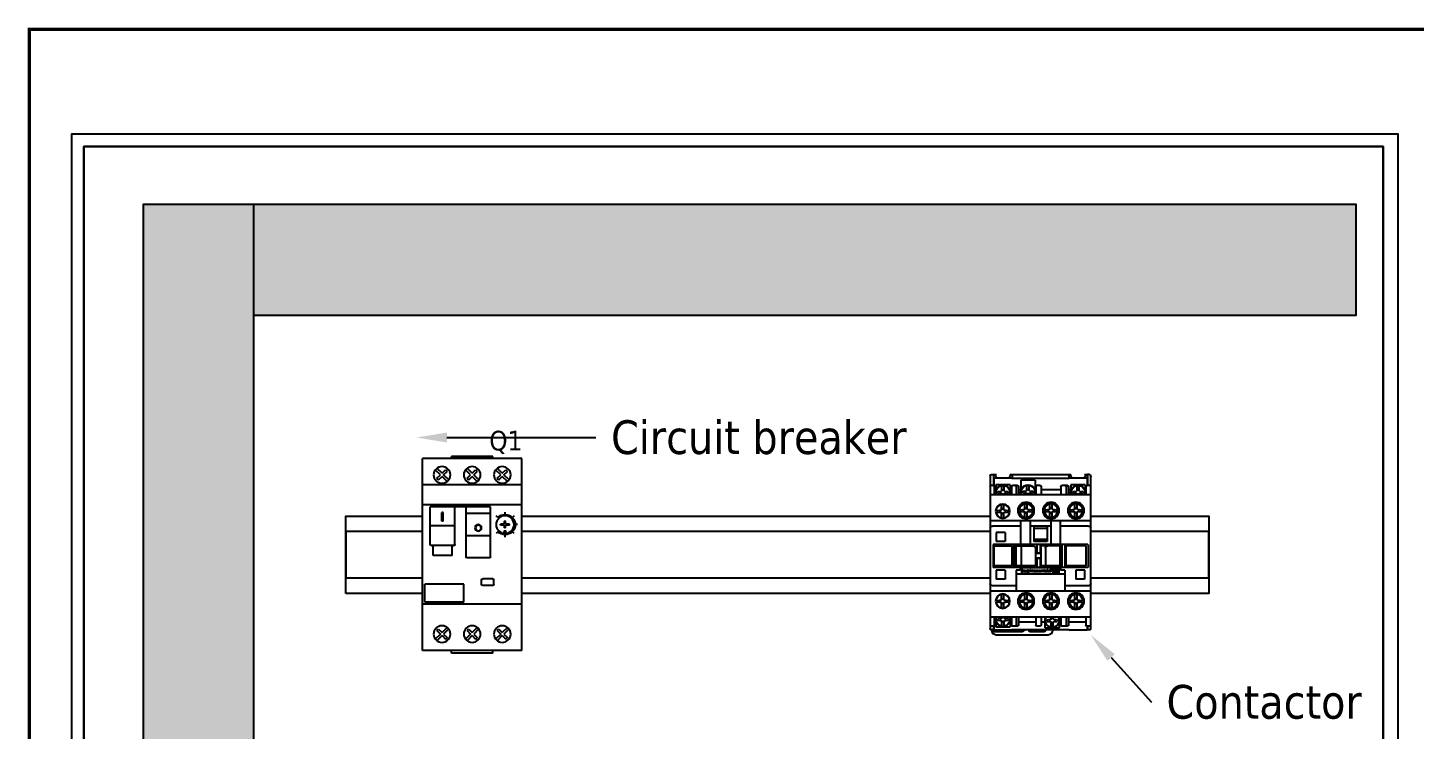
# Model space of a CAD drawing. Header units: inches. Extents: x -29.6 to 16.6, y -1.6 to 10.6.
# Drawn here: x 0.36 to 8.6, y 6.46 to 10.63 of the extents above; entities that cross this region are included whole.
import ezdxf
from ezdxf import colors
from ezdxf.entities.mleader import LeaderData, LeaderLine
from ezdxf.enums import TextEntityAlignment as Align
from ezdxf.math import Vec2, Vec3

# ---------------------------------------------------------------- set-up
doc = ezdxf.new("R2010")
doc.units = ezdxf.units.IN
doc.header["$LTSCALE"] = 0.5
doc.header["$MEASUREMENT"] = 0
doc.layers.add('TITLEBLOCK', color=7, linetype='Continuous')
doc.styles.add('TAHOMA_STANDARD', font='tahoma.ttf')

# ---------------------------------------------------------------- blocks, each defined once
blk = doc.blocks.new('TR_FDP_ANSI_B_SCALE_EN')
at = {"color": 7, "const_width": 0.0185}
blk.add_lwpolyline([(0.37, 10.619), (16.62, 10.619), (16.62, 0.37), (0.37, 0.37)], close=True, dxfattribs=at)
at = {"color": 7, "style": 'TAHOMA_STANDARD'}
blk.add_attdef('#APP_NAME', text='', height=0.15, rotation=90, dxfattribs=at).set_placement((0.25, 0.375), align=Align.MIDDLE_LEFT)
for tag, height, p in [('#PROJECT_DWG_OFFICE', 0.15, (2.8222, 1.2527)), ('#FOLIO_TZ_0_L1', 0.185, (8.1771, 1.2403)), ('#PROJECT_DWG_OFFICE_ADDRESS_1', 0.111, (2.8222, 1.0441)), ('#FOLIO_TZ_1_L1', 0.148, (8.1797, 0.957)), ('#PROJECT_DWG_OFFICE_ADDRESS_2', 0.111, (2.8222, 0.8939)), ('#PROJECT_DWG_OFFICE_ADDRESS_3', 0.111, (2.8222, 0.7376)), ('#FOLIO_TZ_2_L1', 0.148, (8.1775, 0.7455))]:
    blk.add_attdef(tag, text='', height=height, dxfattribs=at).set_placement(p, align=Align.CENTER)
for tag, height, p in [('#REV_NO_-0', 0.1, (11.62, 1.38)), ('#REV_NO_-1', 0.1, (11.62, 1.2)), ('#REV_NO_-2', 0.1, (11.62, 1.01)), ('#REV_NO', 0.148, (16.25, 0.8679)), ('#FOLIO_TAG', 0.148, (16.25, 0.5129))]:
    blk.add_attdef(tag, text='', height=height, dxfattribs=at).set_placement(p, align=Align.MIDDLE_CENTER)
for tag, height, p in [('#REV_CREATED_ON_-0', 0.1, (11.84, 1.38)), ('#REV_CREATED_BY_-0', 0.1, (12.57, 1.38)), ('#REV_NO_-0_TZ_0_L1', 0.1, (13.31, 1.38)), ('#REV_CREATED_ON_-1', 0.1, (11.84, 1.2)), ('#REV_CREATED_BY_-1', 0.1, (12.57, 1.2)), ('#REV_NO_-1_TZ_0_L1', 0.1, (13.31, 1.2)), ('#FOLIO_SCALE_DEN', 0.14, (16.3, 1.2)), ('#REV_CREATED_ON_-2', 0.1, (11.84, 1.01)), ('#REV_CREATED_BY_-2', 0.1, (12.57, 1.01)), ('#REV_NO_-2_TZ_0_L1', 0.1, (13.31, 1.01)), ('#FOLIO_LOC_TAG', 0.1295, (5.7103, 0.5156))]:
    blk.add_attdef(tag, text='', height=height, dxfattribs=at).set_placement(p, align=Align.MIDDLE_LEFT)
for tag, height, p in [('#FOLIO_SCALE_NUM', 0.14, (16.2, 1.2)), ('#FOLIO_LOC_TZ_0_L1', 0.1295, (11.354, 0.5156))]:
    blk.add_attdef(tag, text='', height=height, dxfattribs=at).set_placement(p, align=Align.MIDDLE_RIGHT)
for tag, p, height in [('##BUNDLE_TX_0_L1', (11.4581, 0.5998), 0.08), ('##BUNDLE_TX_1_L1', (14.0581, 0.5998), 0.08), ('#BUNDLE_TX_0', (11.5081, 0.4498), 0.0925), ('#BUNDLE_TX_1', (14.1078, 0.4498), 0.0925)]:
    blk.add_attdef(tag, p, '', height=height, dxfattribs=at)
blk.add_attdef('#PROJECT_CONTRACT_NUM', text='', height=0.1295, dxfattribs=at).set_placement((1.1467, 0.4183), align=Align.BOTTOM_LEFT)
at = {"color": 7, "style": 'TAHOMA_STANDARD', "oblique": 15, "width": 2.071003}
blk.add_attdef('#ELVER', text='', height=0.0447, dxfattribs=at).set_placement((1.5, 0.25), align=Align.MIDDLE_LEFT)
blk = doc.blocks.new('EW_2D_Cabinet')
for points in [[(-0.03, 0), (-0.03, 105), (115.27, 105), (115.27, 0)], [(1, 1), (1, 104), (114, 104), (114, 1)]]:
    blk.add_lwpolyline(points, close=True)
blk = doc.blocks.new('EW_2D_RAIL_COLORED')
at = {"color": 71}
blk.add_wipeout([(0, -5), (0, 5), (38, 5), (38, -5)], dxfattribs=at)
at = {"color": 30}
blk.add_lwpolyline([(0, -5), (0, 5), (38, 5), (38, -5)], close=True, dxfattribs=at)
at = {"color": 5}
blk.add_lwpolyline([(0, 3), (0, -3), (38, -3), (38, 3)], close=True, dxfattribs=at)
blk = doc.blocks.new('EW_2D_Duct')
at = {"color": 71}
blk.add_wipeout([(0, -10), (0, 10), (65, 10), (65, -10)], dxfattribs=at)
blk.add_hatch(color=9).paths.add_polyline_path([(0, 10), (0, -10), (65, -10), (65, 10)])
blk.add_lwpolyline([(0, 10), (0, -10), (65, -10), (65, 10)], close=True)
blk = doc.blocks.new('GV2ME16')
at = {"color": 71}
blk.add_wipeout([(-22.2475, -44.5), (-22.2475, 44.5), (22.2475, 44.5), (22.2475, -44.5)], dxfattribs=at)
at = {"color": 0}
for p, q in [((-22.2475, -43.25), (-22.2475, 43.5)), ((-22.2475, 43.5), (22.2475, 43.5)), ((-9.2625, 43.5), (-9.2625, 44.5)), ((-9.2625, 44.5), (9.2375, 44.5)), ((9.2375, 43.5), (9.2375, 44.5)), ((22.2475, -43.25), (22.2475, 43.5)), ((-14.194607, 36.125), (-15.753186, 37.683579)), ((-13.4875, 36.832107), (-15.046079, 38.390686)), ((-13.4875, 36.832107), (-11.189403, 39.130204)), ((-12.780394, 36.125), (-10.482296, 38.423097)), ((-0.719607, 36.125), (-2.278186, 37.683579)), ((-0.0125, 36.832107), (-1.571079, 38.390686)), ((-0.0125, 36.832107), (2.285597, 39.130204)), ((0.694606, 36.125), (2.992704, 38.423097)), ((12.780393, 36.125), (11.221814, 37.683579)), ((13.4875, 36.832107), (11.928921, 38.390686)), ((13.4875, 36.832107), (15.785597, 39.130204)), ((14.194606, 36.125), (16.492704, 38.423097)), ((-22.2475, 31.625), (22.2475, 31.625)), ((-16.492704, 33.826903), (-14.194607, 36.125)), ((-15.785597, 33.119796), (-13.4875, 35.417893)), ((-11.928921, 33.859315), (-13.4875, 35.417893)), ((-11.221815, 34.566421), (-12.780394, 36.125)), ((-3.017704, 33.826903), (-0.719607, 36.125)), ((-2.310597, 33.119796), (-0.0125, 35.417893)), ((1.546079, 33.859315), (-0.0125, 35.417893)), ((2.253185, 34.566421), (0.694606, 36.125)), ((10.482296, 33.826903), (12.780393, 36.125)), ((11.189403, 33.119796), (13.4875, 35.417893)), ((15.046079, 33.859315), (13.4875, 35.417893)), ((15.753185, 34.566421), (14.194606, 36.125)), ((-22.2475, 22.625), (22.2475, 22.625)), ((-14.7625, 18.175), (-14.7625, 19.225)), ((-8.2475, -0.875), (-8.2475, 21.625)), ((-8.2475, 21.625), (18.7525, 21.625)), ((-8.2475, 18.625), (2.7475, 18.625)), ((2.7475, -0.875), (2.7475, 21.625)), ((7.7525, 4.625), (7.7525, 21.625)), ((13.0125, 15.125), (13.0125, 19.125)), ((13.0125, 19.125), (13.5125, 19.125)), ((13.5125, 15.125), (13.5125, 19.125)), ((18.7525, 4.625), (18.7525, 21.625)), ((-20.3625, 13.625), (-19.3125, 13.625)), ((-18.7625, 17.625), (-18.0125, 16.875)), ((-16.7375, 13.375), (-16.7375, 13.875)), ((-16.7375, 13.875), (-14.9875, 13.875)), ((-16.7375, 13.375), (-14.9875, 13.375)), ((-14.9875, 13.875), (-14.9875, 15.125)), ((-14.9875, 15.125), (-14.4875, 15.125)), ((-14.9875, 12.125), (-14.9875, 13.375)), ((-14.4875, 13.875), (-14.4875, 15.125)), ((-14.4875, 13.875), (-12.7375, 13.875)), ((-14.4875, 12.125), (-14.4875, 13.375)), ((-14.4875, 13.375), (-12.7375, 13.375)), ((-12.7375, 13.375), (-12.7375, 13.875)), ((-11.5125, 16.875), (-10.7625, 17.625)), ((7.7525, 13.125), (18.7525, 13.125)), ((13.0125, 15.125), (13.5125, 15.125)), ((-18.7625, 9.625), (-18.0125, 10.375)), ((-14.7375, 9.625), (-15.2375, 10.625)), ((-15.2375, 10.625), (-14.2375, 10.625)), ((-14.9875, 12.125), (-14.4875, 12.125)), ((-14.7625, 8.025), (-14.7625, 9.075)), ((-14.7375, 9.625), (-14.2375, 10.625)), ((-11.5125, 10.375), (-10.7625, 9.625)), ((-8.2475, 8.625), (2.7475, 8.625)), ((8.3775, 4.140877), (18.0025, 4.125)), ((9.0025, -0.375), (9.0025, 3.656754)), ((17.5025, -0.375), (17.5025, 3.625)), ((18.0025, 4.125), (18.2525, 4.125)), ((-7.7475, -1.375), (2.2475, -1.375)), ((9.0025, -0.375), (17.5025, -0.375)), ((-9.7375, -13.375), (-9.7375, -11.375)), ((-9.2375, -10.875), (-4.7375, -10.875)), ((-4.2375, -13.375), (-4.2375, -11.375)), ((-9.2375, -13.875), (-4.7375, -13.875)), ((3.7375, -21.375), (3.7375, -13.375)), ((3.7375, -13.375), (21.2375, -13.375)), ((21.2375, -21.375), (21.2375, -13.375)), ((-22.2475, -22.375), (22.2475, -22.375)), ((3.7375, -21.375), (21.2375, -21.375)), ((-16.492704, -33.576903), (-14.194607, -35.875)), ((-15.785597, -32.869796), (-13.4875, -35.167893)), ((-14.194607, -35.875), (-15.753186, -37.433579)), ((-13.4875, -36.582107), (-15.046079, -38.140685)), ((-11.928921, -33.609314), (-13.4875, -35.167893)), ((-13.4875, -36.582107), (-11.189403, -38.880204)), ((-11.221815, -34.316421), (-12.780394, -35.875)), ((-12.780394, -35.875), (-10.482296, -38.173097)), ((-3.017704, -33.576903), (-0.719607, -35.875)), ((-2.310597, -32.869796), (-0.0125, -35.167893)), ((-0.719607, -35.875), (-2.278186, -37.433579)), ((-0.0125, -36.582107), (-1.571079, -38.140685)), ((1.546079, -33.609314), (-0.0125, -35.167893)), ((-0.0125, -36.582107), (2.285597, -38.880204)), ((2.253185, -34.316421), (0.694606, -35.875)), ((0.694606, -35.875), (2.992704, -38.173097)), ((10.482296, -33.576903), (12.780393, -35.875)), ((11.189403, -32.869796), (13.4875, -35.167893)), ((12.780393, -35.875), (11.221814, -37.433579)), ((13.4875, -36.582107), (11.928921, -38.140685)), ((15.046079, -33.609314), (13.4875, -35.167893)), ((13.4875, -36.582107), (15.785597, -38.880204)), ((15.753185, -34.316421), (14.194606, -35.875)), ((14.194606, -35.875), (16.492704, -38.173097)), ((-22.2475, -43.25), (22.2475, -43.25)), ((-9.2625, -44.5), (-9.2625, -43.5)), ((-9.2625, -44.5), (9.2375, -44.5)), ((9.2375, -44.5), (9.2375, -43.5))]:
    blk.add_line(p, q, dxfattribs=at)
for centre, radius in [((-13.4875, 36.125), 3.75), ((-0.0125, 36.125), 3.75), ((13.4875, 36.125), 3.75), ((-14.7375, 13.625), 4), ((-2.75, 12.125), 1.5), ((-2.75, 12.125), 1.25), ((-13.4875, -35.875), 3.75), ((-0.0125, -35.875), 3.75), ((13.4875, -35.875), 3.75)]:
    blk.add_circle(centre, radius, dxfattribs=at)
for centre, radius, start, end in [((-13.4875, 36.125), 2.75, 124.524318, 145.475682), ((-0.0125, 36.125), 2.75, 124.524318, 145.475682), ((13.4875, 36.125), 2.75, 124.524318, 145.475682), ((-13.4875, 36.125), 2.75, 304.524318, 325.475682), ((-0.0125, 36.125), 2.75, 304.524318, 325.475682), ((13.4875, 36.125), 2.75, 304.524318, 325.475682), ((-14.7625, 13.625), 4.55, 45, 315), ((8.2525, 4.625), 0.5, 180, 284.477512), ((8.5025, 3.656754), 0.5, 0, 104.477512), ((18.0025, 3.625), 0.5, 90, 180), ((18.2525, 4.625), 0.5, 270, 0), ((-7.7475, -0.875), 0.5, 180, 270), ((2.2475, -0.875), 0.5, 270, 0), ((-9.2375, -11.375), 0.5, 90, 180), ((-4.7375, -11.375), 0.5, 0, 90), ((-9.2375, -13.375), 0.5, 180, 270), ((-4.7375, -13.375), 0.5, 270, 0), ((-13.4875, -35.875), 2.75, 34.524318, 55.475682), ((-0.0125, -35.875), 2.75, 34.524318, 55.475682), ((13.4875, -35.875), 2.75, 34.524318, 55.475682), ((-13.4875, -35.875), 2.75, 214.524318, 235.475682), ((-0.0125, -35.875), 2.75, 214.524318, 235.475682), ((13.4875, -35.875), 2.75, 214.524318, 235.475682)]:
    blk.add_arc(centre, radius, start, end, dxfattribs=at)
at = {"style": 'TAHOMA_STANDARD'}
blk.add_attdef('#TAG', text='', height=8.9, dxfattribs=at).set_placement((-22.2475, 44.5), align=Align.BOTTOM_LEFT)
blk = doc.blocks.new('LC1D18F')
at = {"color": 71}
blk.add_wipeout([(-22.77, -36.3), (-22.77, 36.3), (22.77, 36.3), (22.77, -36.3)], dxfattribs=at)
at = {"color": 0}
for p, q in [((-22.73, -33.5), (-22.73, 35.7)), ((-22.73, 35.7), (-22.73, 35.22)), ((-22.13, 36.3), (-21.33, 36.3)), ((-21.33, 36.3), (-21.33, 31.25)), ((-20.27, 36.3), (-21.32, 36.3)), ((-21.1, 36.3), (-21.1, 31.25)), ((-21.1, 34.59), (-13.02, 34.59)), ((-20.27, 31.67), (-20.27, 27.07)), ((-20.27, 31.67), (-13.77, 31.67)), ((13.68, 36.3), (-13.79, 36.3)), ((-13.77, 31.67), (-13.77, 27.07)), ((-13.02, 34.59), (-13.02, 34.49)), ((-13.02, 34.49), (12.98, 34.49)), ((-12.82, 36.3), (-12.82, 34.49)), ((2.38, 33.8), (2.38, 28.4)), ((2.38, 33.8), (8.88, 33.8)), ((5.14, 29.15), (5.14, 31.46)), ((6.12, 29.15), (6.12, 31.46)), ((8.88, 33.8), (8.88, 28.4)), ((12.78, 36.3), (12.78, 34.49)), ((12.98, 34.59), (21.14, 34.59)), ((12.98, 34.59), (12.98, 34.49)), ((13.73, 31.67), (13.73, 27.05)), ((13.73, 31.67), (20.23, 31.67)), ((18.48, 32.95), (18.48, 33)), ((22.17, 36.3), (20.23, 36.3)), ((20.23, 31.67), (20.23, 27.05)), ((21.05, 34.59), (21.05, 31.03)), ((21.14, 34.59), (21.14, 36.3)), ((21.27, 36.3), (21.27, 31.21)), ((22.77, 35.7), (22.77, -33.4)), ((22.77, 35.7), (22.77, 35.22)), ((-22.68, 27.05), (22.72, 27.05)), ((-22.13, 31.25), (-20.98, 31.25)), ((-20.48, 30.75), (-20.48, 27.05)), ((-20.48, 29.42), (-20.27, 29.42)), ((-17.7, 28.83), (-19.35, 28.67)), ((-17.7, 27.75), (-19.35, 27.91)), ((-17.52, 29.03), (-17.52, 31.35)), ((-17.52, 27.05), (-17.52, 27.55)), ((-16.55, 29.03), (-16.55, 31.35)), ((-16.55, 27.05), (-16.55, 27.55)), ((-14.72, 28.67), (-16.37, 28.83)), ((-14.72, 27.91), (-16.37, 27.75)), ((-13.77, 29.42), (-12.68, 29.42)), ((-12.68, 30.75), (-12.68, 27.05)), ((-12.18, 31.25), (-9.68, 31.25)), ((-11.68, 30.75), (-11.68, 27.05)), ((-9.18, 30.75), (-9.18, 27.05)), ((-9.18, 29.42), (-0.38, 29.42)), ((-0.38, 30.75), (-0.38, 27.05)), ((0.07, 31.25), (1.57, 31.25)), ((2.12, 30.75), (2.12, 27.05)), ((2.12, 29.42), (2.38, 29.42)), ((4.96, 28.95), (3.31, 28.78)), ((4.96, 27.86), (3.31, 28.03)), ((5.14, 27.05), (5.14, 27.66)), ((6.12, 27.05), (6.12, 27.66)), ((7.95, 28.78), (6.3, 28.95)), ((7.95, 28.03), (6.3, 27.86)), ((8.88, 29.42), (9.92, 29.42)), ((9.92, 30.75), (9.92, 27.05)), ((10.37, 31.25), (12.67, 31.25)), ((10.92, 30.75), (10.92, 27.05)), ((13.17, 30.75), (13.17, 27.05)), ((13.17, 29.42), (13.73, 29.42)), ((16.31, 28.83), (14.66, 28.67)), ((16.31, 27.75), (14.66, 27.91)), ((16.49, 29.03), (16.49, 31.35)), ((16.49, 27.05), (16.49, 27.55)), ((17.47, 29.03), (17.47, 31.35)), ((17.47, 27.05), (17.47, 27.55)), ((19.3, 28.67), (17.65, 28.83)), ((19.3, 27.91), (17.65, 27.75)), ((20.23, 29.42), (20.97, 29.42)), ((20.97, 30.75), (20.97, 27.05)), ((21.47, 31.25), (22.17, 31.25)), ((-16.74, 20.55), (-18.39, 20.38)), ((-16.74, 19.46), (-18.39, 19.63)), ((-16.56, 20.75), (-16.56, 23.06)), ((-16.56, 16.94), (-16.56, 19.26)), ((-15.59, 20.75), (-15.59, 23.06)), ((-15.59, 16.94), (-15.59, 19.26)), ((-13.76, 20.38), (-15.41, 20.55)), ((-13.76, 19.63), (-15.41, 19.46)), ((-5.44, 20.55), (-7.09, 20.38)), ((-5.44, 19.46), (-7.09, 19.63)), ((-5.26, 20.75), (-5.26, 23.06)), ((-5.26, 16.94), (-5.26, 19.26)), ((-4.29, 20.75), (-4.29, 23.06)), ((-4.29, 16.94), (-4.29, 19.26)), ((-2.46, 20.38), (-4.11, 20.55)), ((-2.46, 19.63), (-4.11, 19.46)), ((5.86, 20.55), (4.21, 20.38)), ((5.86, 19.46), (4.21, 19.63)), ((6.04, 20.75), (6.04, 23.06)), ((6.04, 16.94), (6.04, 19.26)), ((7.01, 20.75), (7.01, 23.06)), ((7.01, 16.94), (7.01, 19.26)), ((8.84, 20.38), (7.19, 20.55)), ((8.84, 19.63), (7.19, 19.46)), ((16.41, 20.25), (14.75, 20.08)), ((16.41, 19.16), (14.75, 19.33)), ((16.59, 20.45), (16.59, 22.76)), ((16.59, 16.64), (16.59, 18.96)), ((17.56, 20.45), (17.56, 22.76)), ((17.56, 16.64), (17.56, 18.96)), ((19.39, 20.08), (17.74, 20.25)), ((19.39, 19.33), (17.74, 19.16)), ((22.72, 15.5), (-22.68, 15.5)), ((-21.77, 13), (-9.02, 13)), ((-8.98, 15), (-8.98, 4.7)), ((-4.68, 15), (-4.68, 4.7)), ((-4.68, 12.9), (4.72, 12.9)), ((-2.98, 12.9), (-2.98, 5.94)), ((3.02, 12.9), (3.02, 5.94)), ((4.72, 15), (4.72, 4.7)), ((9.02, 15), (9.02, 4.7)), ((9.02, 13), (21.73, 13)), ((-2.98, 11.92), (3.02, 11.92)), ((-2.93, 6.92), (3.07, 6.92)), ((16.02, 10), (16.02, 6)), ((16.02, 10), (20.02, 10)), ((20.02, 10), (20.02, 6)), ((-21.53, 4.7), (-21.53, -5.7)), ((-21.48, 4.7), (21.47, 4.7)), ((-20.53, 4), (-11.53, 4)), ((-20.53, 4), (-20.53, -5)), ((-11.53, 4), (-11.53, -5)), ((-11.03, 4.7), (-11.03, -5.7)), ((-9.68, 4.7), (-9.68, -5.7)), ((-9.23, 4), (-9.23, -5)), ((-9.23, 4), (-0.23, 4)), ((-8.73, 4), (-8.73, -5)), ((-2.98, 5.94), (3.02, 5.94)), ((-2.23, 3), (-2.23, -5)), ((-0.23, 4), (-0.23, -5)), ((-0.23, 0.6), (2.27, 0.6)), ((0.12, 4.7), (0.12, 0.75)), ((0.12, 0.75), (1.62, 0.75)), ((1.62, 4.7), (1.62, 0.75)), ((2.27, 3), (2.27, -5)), ((11.07, 4), (3.27, 4)), ((8.77, 4), (8.77, -5)), ((11.07, 4), (11.07, -5)), ((11.42, 4.7), (11.42, -5.7)), ((12.42, 4.7), (12.42, -5.7)), ((13.02, 4), (13.02, -5)), ((21.07, 4), (13.02, 4)), ((16.02, 6), (19.98, 6)), ((21.07, 4), (21.07, -5)), ((21.47, 4.7), (21.47, -5.7)), ((-21.48, -5.7), (21.47, -5.7)), ((-20.53, -5), (-11.53, -5)), ((-9.23, -5), (-0.23, -5)), ((-9.08, -5.7), (-9.08, -7)), ((-8.5, -5.86), (8.5, -5.86)), ((-8.5, -8.81), (-8.5, -5.86)), ((-5.55, -5.92), (8.45, -5.92)), ((-5.55, -5.92), (-5.55, -8.76)), ((-0.23, -1.6), (2.27, -1.6)), ((0.12, -1.75), (1.62, -1.75)), ((0.12, -1.75), (0.12, -5.7)), ((1.62, -1.75), (1.62, -5.7)), ((2.27, -5), (11.07, -5)), ((8.45, -5.92), (8.45, -8.76)), ((8.5, -5.86), (8.5, -8.81)), ((9.12, -5.7), (9.12, -7)), ((13.02, -5), (21.07, -5)), ((-20.02, -7), (-15.98, -7)), ((-19.98, -7), (-19.98, -11)), ((-19.98, -11), (-16.02, -11)), ((-15.98, -7), (-15.98, -11)), ((-10.98, -7), (-10.98, -16)), ((-10.98, -7), (-9.12, -7)), ((-10.98, -8.8), (11.02, -8.8)), ((-8.5, -8.81), (8.5, -8.81)), ((-7.85, -7.17), (-7.74, -7.17)), ((-7.81, -7.63), (-7.74, -7.63)), ((-7.78, -6.96), (-7.13, -6.96)), ((-7.74, -7.17), (-7.74, -7.63)), ((-7.7, -6.83), (-7.4, -6.83)), ((-7.7, -7.84), (-7.13, -7.84)), ((-7.53, -7.17), (-7.53, -7.3)), ((-7.53, -7.17), (-7.13, -7.17)), ((-7.53, -7.3), (-7.13, -7.3)), ((-7.53, -7.51), (-7.13, -7.51)), ((-7.53, -7.51), (-7.53, -7.63)), ((-7.53, -7.63), (-7.13, -7.63)), ((-7.39, -6.58), (-6.66, -6.58)), ((-7.34, -6.79), (-7.13, -6.79)), ((-7.17, -7.99), (-7.13, -7.99)), ((-7.17, -7.99), (-7.17, -8.18)), ((-7.17, -8.18), (-6.88, -8.18)), ((-7.13, -6.79), (-7.13, -6.96)), ((-7.13, -7.17), (-7.13, -7.3)), ((-7.13, -7.51), (-7.13, -7.63)), ((-7.13, -7.84), (-7.13, -7.99)), ((-6.92, -6.79), (-6.92, -6.96)), ((-6.92, -6.79), (-6.71, -6.79)), ((-6.92, -6.96), (-6.27, -6.96)), ((-6.92, -7.17), (-6.41, -7.17)), ((-6.92, -7.17), (-6.92, -7.3)), ((-6.92, -7.3), (-6.71, -7.3)), ((-6.92, -7.51), (-6.92, -7.63)), ((-6.92, -7.51), (-6.71, -7.51)), ((-6.92, -7.63), (-6.46, -7.63)), ((-6.92, -7.84), (-6.35, -7.84)), ((-6.92, -7.84), (-6.92, -7.99)), ((-6.92, -7.99), (-6.88, -7.99)), ((-6.88, -7.99), (-6.88, -8.18)), ((-6.71, -7.25), (-6.71, -7.3)), ((-6.71, -7.25), (-6.52, -7.25)), ((-6.71, -7.51), (-6.71, -7.55)), ((-6.71, -7.55), (-6.52, -7.55)), ((-6.64, -6.83), (-6.35, -6.83)), ((-6.52, -7.25), (-6.52, -7.55)), ((-6.44, -7.59), (-6.22, -7.59)), ((-6.4, -7.21), (-6.19, -7.21)), ((-5.55, -8.76), (8.45, -8.76)), ((-5.23, -6.69), (-4.25, -6.69)), ((-5.23, -6.69), (-5.23, -6.89)), ((-5.23, -6.89), (-4.87, -6.89)), ((-4.87, -6.89), (-4.87, -7.78)), ((-4.87, -7.78), (-4.61, -7.78)), ((-4.61, -6.89), (-4.61, -7.78)), ((-4.61, -6.89), (-4.25, -6.89)), ((-4.25, -6.69), (-4.25, -6.89)), ((-4.22, -7.27), (-3.71, -7.27)), ((-4.22, -7.46), (-3.48, -7.46)), ((-3.76, -7.53), (-3.5, -7.53)), ((-3.34, -6.69), (-3.34, -7.78)), ((-3.34, -6.69), (-3.08, -6.69)), ((-3.34, -7.78), (-3.08, -7.78)), ((-3.08, -6.69), (-3.08, -7.78)), ((-2.71, -7.27), (-2.21, -7.27)), ((-2.71, -7.46), (-1.97, -7.46)), ((-2.25, -7.53), (-2, -7.53)), ((-1.84, -6.95), (-1.84, -7.78)), ((-1.84, -6.95), (-1.58, -6.95)), ((-1.84, -7.78), (-1.58, -7.78)), ((-1.58, -6.95), (-1.58, -7)), ((-1.58, -7.3), (-1.58, -7.78)), ((-1.17, -7.3), (-1.17, -7.78)), ((-1.17, -7.78), (-0.9, -7.78)), ((-0.9, -7.3), (-0.9, -7.78)), ((-0.49, -7.3), (-0.49, -7.78)), ((-0.49, -7.78), (-0.23, -7.78)), ((-0.23, -7.24), (-0.23, -7.78)), ((0.14, -7.27), (0.64, -7.27)), ((0.14, -7.46), (0.88, -7.46)), ((0.6, -7.53), (0.85, -7.53)), ((1.71, -7.27), (1.98, -7.27)), ((1.71, -7.46), (1.98, -7.46)), ((2.14, -7.23), (2.37, -7.23)), ((2.84, -7.39), (2.84, -7.52)), ((2.84, -7.7), (2.84, -7.78)), ((2.84, -7.78), (3.1, -7.78)), ((3.1, -7.26), (3.1, -7.78)), ((3.29, -6.95), (3.29, -7.78)), ((3.29, -6.95), (3.55, -6.95)), ((3.29, -7.78), (3.55, -7.78)), ((3.55, -6.95), (3.55, -7.03)), ((3.55, -7.31), (3.55, -7.78)), ((4.01, -7.31), (4.01, -7.78)), ((4.01, -7.78), (4.27, -7.78)), ((4.27, -7.24), (4.27, -7.78)), ((4.46, -6.67), (4.46, -6.87)), ((4.46, -6.67), (4.72, -6.67)), ((4.46, -6.87), (4.72, -6.87)), ((4.46, -6.95), (4.46, -7.78)), ((4.46, -6.95), (4.72, -6.95)), ((4.46, -7.78), (4.72, -7.78)), ((4.72, -6.67), (4.72, -6.87)), ((4.72, -6.95), (4.72, -7.78)), ((5.59, -6.95), (5.59, -6.99)), ((5.59, -6.95), (5.85, -6.95)), ((5.59, -7.74), (5.59, -8.13)), ((5.59, -8.13), (5.85, -8.13)), ((5.85, -6.95), (5.85, -8.13)), ((6.04, -7.49), (6.04, -6.95)), ((6.3, -6.95), (6.04, -6.95)), ((6.3, -7.42), (6.3, -6.95)), ((6.75, -7.42), (6.75, -6.95)), ((7.01, -6.95), (6.75, -6.95)), ((6.75, -7.78), (6.75, -7.7)), ((7.01, -7.78), (6.75, -7.78)), ((7.01, -7.78), (7.01, -6.95)), ((7.38, -7.27), (7.89, -7.27)), ((7.38, -7.46), (8.12, -7.46)), ((7.84, -7.53), (8.1, -7.53)), ((9.12, -7), (11.02, -7)), ((11.02, -7), (11.02, -16)), ((16.02, -7), (16.02, -11)), ((16.02, -7), (20.02, -7)), ((16.02, -11), (20.02, -11)), ((20.02, -7), (20.02, -11)), ((-22.68, -16.5), (22.77, -16.5)), ((-21.77, -14), (-11.02, -14)), ((-16.56, -20.25), (-16.56, -17.94)), ((-15.59, -20.25), (-15.59, -17.94)), ((-5.26, -20.25), (-5.26, -17.94)), ((-4.29, -20.25), (-4.29, -17.94)), ((6.04, -20.25), (6.04, -17.94)), ((7.01, -20.25), (7.01, -17.94)), ((11.02, -14), (21.73, -14)), ((16.59, -20.25), (16.59, -17.94)), ((17.56, -20.25), (17.56, -17.94)), ((-16.74, -20.45), (-18.39, -20.62)), ((-16.74, -21.54), (-18.39, -21.37)), ((-16.56, -24.06), (-16.56, -21.74)), ((-15.59, -24.06), (-15.59, -21.74)), ((-13.76, -20.62), (-15.41, -20.45)), ((-13.76, -21.37), (-15.41, -21.54)), ((-5.44, -20.45), (-7.09, -20.62)), ((-5.44, -21.54), (-7.09, -21.37)), ((-5.26, -24.06), (-5.26, -21.74)), ((-4.29, -24.06), (-4.29, -21.74)), ((-2.46, -20.62), (-4.11, -20.45)), ((-2.46, -21.37), (-4.11, -21.54)), ((5.86, -20.45), (4.21, -20.62)), ((5.86, -21.54), (4.21, -21.37)), ((6.04, -24.06), (6.04, -21.74)), ((7.01, -24.06), (7.01, -21.74)), ((8.84, -20.62), (7.19, -20.45)), ((8.84, -21.37), (7.19, -21.54)), ((16.41, -20.45), (14.75, -20.62)), ((16.41, -21.54), (14.75, -21.37)), ((16.59, -24.06), (16.59, -21.74)), ((17.56, -24.06), (17.56, -21.74)), ((19.39, -20.62), (17.74, -20.45)), ((19.39, -21.37), (17.74, -21.54)), ((22.72, -28.05), (-22.68, -28.05)), ((-20.48, -28.05), (-20.48, -31.75)), ((-12.68, -30.41), (-20.48, -30.41)), ((-12.68, -28.05), (-12.68, -31.75)), ((-11.68, -28.05), (-11.68, -31.75)), ((-9.18, -28.05), (-9.18, -31.75)), ((-8.58, -30.41), (-9.18, -30.41)), ((-8.58, -33), (-8.58, -29.75)), ((-5.99, -29.2), (-7.64, -29.37)), ((-5.99, -30.29), (-7.64, -30.12)), ((-5.81, -29), (-5.81, -28.05)), ((-5.81, -32.81), (-5.81, -30.49)), ((-4.84, -29), (-4.84, -28.05)), ((-4.84, -32.81), (-4.84, -30.49)), ((-3.01, -29.37), (-4.66, -29.2)), ((-3.01, -30.12), (-4.66, -30.29)), ((-2.08, -33), (-2.08, -29.75)), ((-0.38, -30.41), (-2.08, -30.41)), ((-0.38, -28.05), (-0.38, -31.75)), ((2.12, -28.05), (2.12, -31.75)), ((9.92, -30.41), (2.12, -30.41)), ((9.92, -28.05), (9.92, -31.75)), ((10.92, -28.05), (10.92, -31.75)), ((13.17, -28.05), (13.17, -31.75)), ((13.73, -30.41), (13.17, -30.41)), ((13.73, -28.08), (13.73, -32.66)), ((16.31, -28.74), (14.66, -28.91)), ((16.31, -29.83), (14.66, -29.66)), ((16.49, -28.54), (16.49, -28.05)), ((16.49, -32.35), (16.49, -30.03)), ((17.47, -28.54), (17.47, -28.05)), ((17.47, -32.35), (17.47, -30.03)), ((19.3, -28.91), (17.65, -28.74)), ((19.3, -29.66), (17.65, -29.83)), ((20.23, -28.08), (20.23, -32.66)), ((20.97, -30.41), (20.23, -30.41)), ((20.97, -28.05), (20.97, -31.75)), ((-22.27, -34), (-21.33, -34)), ((-22.13, -32.25), (-21.03, -32.25)), ((-21.33, -32.25), (-21.33, -34)), ((-21.1, -32.25), (-21.1, -34)), ((-13.02, -34), (-21.1, -34)), ((-13.02, -33.9), (-13.02, -34)), ((-13.02, -33.9), (12.98, -33.9)), ((-12.18, -32.25), (-9.68, -32.25)), ((-2.08, -33), (-8.58, -33)), ((-5.48, -33.9), (-5.48, -34.3)), ((-3.48, -36.3), (20.02, -36.3)), ((-2.13, -33.9), (-2.13, -34.3)), ((-1.63, -34.8), (4.67, -34.8)), ((0.07, -32.25), (1.62, -32.25)), ((5.17, -34.3), (5.17, -33.9)), ((8.27, -34.8), (10.85, -34.8)), ((10.37, -32.25), (12.67, -32.25)), ((11.27, -34.9), (20.27, -34.9)), ((12.98, -33.9), (12.98, -34)), ((21.05, -34), (12.98, -34)), ((20.23, -32.66), (13.73, -32.66)), ((17.39, -33.13), (17.39, -33.08)), ((18.48, -33.73), (18.48, -33.68)), ((20.7, -34.8), (21.96, -34.8)), ((21.05, -32.02), (21.05, -34)), ((21.27, -32.21), (21.27, -34)), ((21.27, -34), (22.17, -34)), ((21.47, -32.25), (22.17, -32.25)), ((22.02, -34.3), (22.02, -33.9))]:
    blk.add_line(p, q, dxfattribs=at)
for points in [[(-20.27, 36.3), (-20.26, 36.07), (-20.23, 35.84), (-20.17, 35.62), (-20.1, 35.4), (-20, 35.18), (-19.88, 34.97), (-19.75, 34.77), (-19.59, 34.59)], [(-14.45, 34.59), (-14.29, 34.77), (-14.16, 34.97), (-14.04, 35.18), (-13.94, 35.4), (-13.87, 35.62), (-13.81, 35.84), (-13.78, 36.07), (-13.77, 36.3)], [(13.73, 36.3), (13.74, 36.07), (13.77, 35.84), (13.83, 35.62), (13.9, 35.4), (14, 35.18), (14.12, 34.97), (14.25, 34.77), (14.41, 34.59)], [(19.55, 34.59), (19.71, 34.77), (19.84, 34.97), (19.96, 35.18), (20.06, 35.4), (20.13, 35.62), (20.19, 35.84), (20.22, 36.07), (20.23, 36.3)], [(-3.48, -7.46), (-3.51, -7.2), (-3.7, -7), (-3.99, -6.93), (-4.27, -7.02), (-4.44, -7.24), (-4.44, -7.5), (-4.27, -7.71), (-3.98, -7.8), (-3.69, -7.73), (-3.5, -7.53)], [(-3.71, -7.27), (-3.75, -7.21), (-3.81, -7.16), (-3.88, -7.13), (-3.97, -7.11), (-4.05, -7.13), (-4.12, -7.16), (-4.18, -7.21), (-4.22, -7.27)], [(-4.22, -7.46), (-4.18, -7.51), (-4.14, -7.56), (-4.08, -7.59), (-4.01, -7.61), (-3.94, -7.62), (-3.87, -7.6), (-3.81, -7.57), (-3.76, -7.53)], [(-1.97, -7.46), (-2, -7.2), (-2.19, -7), (-2.48, -6.93), (-2.77, -7.02), (-2.94, -7.24), (-2.93, -7.5), (-2.76, -7.71), (-2.48, -7.8), (-2.19, -7.73), (-2, -7.53)], [(-2.21, -7.27), (-2.25, -7.21), (-2.31, -7.16), (-2.38, -7.13), (-2.46, -7.11), (-2.54, -7.13), (-2.61, -7.16), (-2.67, -7.21), (-2.71, -7.27)], [(-2.71, -7.46), (-2.68, -7.51), (-2.63, -7.56), (-2.57, -7.59), (-2.5, -7.61), (-2.43, -7.62), (-2.37, -7.6), (-2.3, -7.57), (-2.25, -7.53)], [(0.88, -7.46), (0.85, -7.2), (0.65, -7), (0.36, -6.93), (0.08, -7.02), (-0.09, -7.24), (-0.08, -7.5), (0.09, -7.71), (0.37, -7.8), (0.66, -7.73), (0.85, -7.53)], [(0.64, -7.27), (0.6, -7.21), (0.54, -7.16), (0.47, -7.13), (0.39, -7.11), (0.31, -7.13), (0.24, -7.16), (0.18, -7.21), (0.14, -7.27)], [(0.14, -7.46), (0.17, -7.51), (0.22, -7.56), (0.28, -7.59), (0.34, -7.61), (0.41, -7.62), (0.48, -7.6), (0.55, -7.57), (0.6, -7.53)], [(1.98, -7.27), (1.84, -7.05), (1.58, -6.94), (1.3, -6.97), (1.08, -7.13), (0.99, -7.37), (1.08, -7.61), (1.3, -7.77), (1.58, -7.79), (1.84, -7.68), (1.98, -7.46)], [(5.59, -6.99), (5.34, -6.93), (5.09, -6.99), (4.91, -7.15), (4.84, -7.37), (4.91, -7.59), (5.09, -7.74), (5.34, -7.8), (5.59, -7.74)], [(8.12, -7.46), (8.09, -7.2), (7.9, -7), (7.61, -6.93), (7.33, -7.02), (7.16, -7.24), (7.16, -7.5), (7.33, -7.71), (7.62, -7.8), (7.91, -7.73), (8.1, -7.53)], [(7.89, -7.27), (7.85, -7.21), (7.79, -7.16), (7.72, -7.13), (7.64, -7.11), (7.55, -7.13), (7.48, -7.16), (7.42, -7.21), (7.38, -7.27)], [(7.38, -7.46), (7.42, -7.51), (7.46, -7.56), (7.52, -7.59), (7.59, -7.61), (7.66, -7.62), (7.73, -7.6), (7.79, -7.57), (7.84, -7.53)]]:
    blk.add_lwpolyline(points, dxfattribs=at)
for centre, radius in [((-16.08, 20), 3.75), ((-16.08, 20), 3.5), ((-16.08, 20), 3.1), ((-4.78, 20), 3.75), ((-4.78, 20), 3.5), ((-4.78, 20), 3.1), ((6.52, 20), 3.75), ((6.52, 20), 3.5), ((6.52, 20), 3.1), ((17.07, 19.7), 3.25), ((17.07, 19.7), 3.1), ((-7.02, -7.34), 1.05), ((-7.02, -7.34), 0.938), ((5.34, -7.37), 0.252), ((-16.08, -21), 3.75), ((-16.08, -21), 3.5), ((-16.08, -21), 3.1), ((-4.78, -21), 3.75), ((-4.78, -21), 3.5), ((-4.78, -21), 3.1), ((6.52, -21), 3.75), ((6.52, -21), 3.5), ((6.52, -21), 3.1), ((17.07, -21), 3.25), ((17.07, -21), 3.1)]:
    blk.add_circle(centre, radius, dxfattribs=at)
for centre, radius, start, end in [((-22.13, 35.7), 0.6, 89.99998, 164.59833), ((-17.03, 28.29), 3.25, 337.81881, 203.65131), ((-19.99, 34.3), 2, 89.99998, 98.10988), ((-17.03, 28.29), 3.1, 0, 203.5374), ((5.63, 28.4), 3.25, 335.45482, 204.54513), ((5.63, 28.4), 3.1, 0, 205.81813), ((16.98, 28.29), 3.25, 334.50002, 205.02707), ((16.98, 28.29), 3.1, 0, 205.02725), ((19.95, 34.3), 2, 81.88768, 89.99993), ((22.17, 35.7), 0.6, 0, 89.99998), ((-22.13, 30.65), 0.6, 89.99998, 179.99996), ((-20.98, 30.75), 0.5, 0, 89.99998), ((-17.03, 28.29), 2.35, 170.74713, 189.24394), ((-17.03, 28.29), 1.14, 153.71696, 206.38919), ((-17.72, 29.03), 0.2, 275.70509, 0.00001), ((-17.72, 27.55), 0.2, 0.00001, 84.20017), ((-17.03, 28.29), 1.14, 64.78964, 115.28409), ((-17.03, 28.29), 1.14, 244.71592, 295.21037), ((-16.35, 29.03), 0.2, 180.00003, 264.29502), ((-16.35, 27.55), 0.2, 95.7998, 179.99996), ((-17.03, 28.29), 1.14, 333.61089, 26.2831), ((-17.03, 28.29), 2.35, 350.75609, 9.25289), ((-17.03, 28.29), 3.1, 336.46258, 359.99998), ((-12.18, 30.75), 0.5, 89.99998, 179.99996), ((-11.18, 30.75), 0.5, 89.99998, 179.99996), ((-9.68, 30.75), 0.5, 0, 89.99998), ((0.12, 30.75), 0.5, 89.99998, 179.99996), ((1.62, 30.75), 0.5, 0, 89.99998), ((5.63, 28.4), 2.35, 170.74713, 189.24394), ((5.63, 28.4), 1.14, 153.71696, 206.38919), ((4.94, 29.15), 0.2, 275.70509, 0.00001), ((4.94, 27.66), 0.2, 0.00001, 84.20017), ((5.63, 28.4), 1.14, 64.78964, 115.28409), ((5.63, 28.4), 1.14, 244.71592, 295.21037), ((6.32, 29.15), 0.2, 180.00003, 264.29502), ((6.32, 27.66), 0.2, 95.7998, 179.99996), ((5.63, 28.4), 1.14, 333.61089, 26.2831), ((5.63, 28.4), 2.35, 350.75609, 9.25289), ((5.63, 28.4), 3.1, 334.18187, 359.99998), ((10.42, 30.75), 0.5, 89.99998, 179.99996), ((11.42, 30.75), 0.5, 89.99998, 179.99996), ((12.67, 30.75), 0.5, 0, 89.99998), ((16.98, 28.29), 2.35, 170.74713, 189.24394), ((16.98, 28.29), 1.14, 153.71696, 206.38919), ((16.29, 29.03), 0.2, 275.70509, 0.00001), ((16.29, 27.55), 0.2, 0.00001, 84.20017), ((16.98, 28.29), 1.14, 64.78964, 115.28409), ((16.98, 28.29), 1.14, 244.71592, 295.21037), ((17.67, 29.03), 0.2, 180.00003, 264.29502), ((17.67, 27.55), 0.2, 95.7998, 179.99996), ((16.98, 28.29), 1.14, 333.61089, 26.2831), ((16.98, 28.29), 2.35, 350.75609, 9.25289), ((16.98, 28.29), 3.1, 336.46198, 359.99998), ((21.47, 30.75), 0.5, 89.99998, 179.99996), ((22.17, 30.65), 0.6, 0, 89.99998), ((-16.08, 20), 2.35, 170.74713, 189.24394), ((-16.08, 20), 1.15, 153.71696, 206.38919), ((-16.76, 20.75), 0.2, 275.70509, 0.00001), ((-16.76, 19.26), 0.2, 0.00001, 84.20017), ((-16.08, 20), 1.15, 64.78964, 115.28409), ((-16.08, 20), 1.15, 244.71592, 295.21037), ((-15.39, 20.75), 0.2, 180.00003, 264.29502), ((-15.39, 19.26), 0.2, 95.7998, 179.99996), ((-16.08, 20), 1.15, 333.61089, 26.2831), ((-16.08, 20), 2.35, 350.75609, 9.25289), ((-4.78, 20), 2.35, 170.74713, 189.24394), ((-4.78, 20), 1.15, 153.71696, 206.38919), ((-5.46, 20.75), 0.2, 275.70509, 0.00001), ((-5.46, 19.26), 0.2, 0.00001, 84.20017), ((-4.78, 20), 1.15, 64.78964, 115.28409), ((-4.78, 20), 1.15, 244.71592, 295.21037), ((-4.09, 20.75), 0.2, 180.00003, 264.29502), ((-4.09, 19.26), 0.2, 95.7998, 179.99996), ((-4.78, 20), 1.15, 333.61089, 26.2831), ((-4.78, 20), 2.35, 350.75609, 9.25289), ((6.52, 20), 2.35, 170.74713, 189.24394), ((6.52, 20), 1.15, 153.71696, 206.38919), ((5.84, 20.75), 0.2, 275.70509, 0.00001), ((5.84, 19.26), 0.2, 0.00001, 84.20017), ((6.52, 20), 1.15, 64.78964, 115.28409), ((6.52, 20), 1.15, 244.71592, 295.21037), ((7.21, 20.75), 0.2, 180.00003, 264.29502), ((7.21, 19.26), 0.2, 95.7998, 179.99996), ((6.52, 20), 1.15, 333.61089, 26.2831), ((6.52, 20), 2.35, 350.75609, 9.25289), ((17.07, 19.7), 2.35, 170.74713, 189.24394), ((17.07, 19.7), 1.15, 153.71696, 206.38919), ((16.39, 20.45), 0.2, 275.70509, 0.00001), ((16.39, 18.96), 0.2, 0.00001, 84.20017), ((17.07, 19.7), 1.15, 64.78964, 115.28409), ((17.76, 20.45), 0.2, 180.00003, 264.29502), ((17.76, 18.96), 0.2, 95.7998, 179.99996), ((17.07, 19.7), 1.15, 333.61089, 26.2831), ((17.07, 19.7), 2.35, 350.75609, 9.25289), ((-21.73, 12), 1, 89.99998, 179.99996), ((-8.48, 15), 0.5, 89.99998, 179.99996), ((-5.18, 15), 0.5, 0, 89.99998), ((5.22, 15), 0.5, 89.99998, 179.99996), ((8.52, 15), 0.5, 0, 89.99998), ((17.07, 19.7), 1.15, 244.71592, 295.21037), ((21.73, 12), 1, 0, 89.99998), ((-3.23, 3), 1, 0, 89.99998), ((3.27, 3), 1, 89.99998, 179.99996), ((-7.02, -7.34), 0.843, 153.25628, 168.46301), ((-7.02, -7.34), 0.843, 200.48732, 216.86989), ((-7.02, -7.34), 0.843, 115.84197, 143.13011), ((-7.02, -7.34), 0.632, 119.92648, 126.86989), ((-7.02, -7.34), 0.632, 53.13008, 60.07354), ((-7.02, -7.34), 0.843, 36.8699, 64.15804), ((-7.02, -7.34), 0.632, 332.18185, 336.42182), ((-7.02, -7.34), 0.632, 11.53696, 15.46601), ((-7.02, -7.34), 0.843, 323.1301, 342.5424), ((-7.02, -7.34), 0.843, 8.62692, 26.74369), ((-1.31, -7.42), 0.495, 69.51264, 122.87838), ((-1.41, -7.3), 0.17, 128.68268, 180.00002), ((-1.37, -7.34), 0.226, 51.31778, 128.68257), ((-1.34, -7.3), 0.17, 0, 51.31776), ((-1.26, -7.29), 0.353, 39.9541, 69.51264), ((-0.76, -7.22), 0.283, 108.12643, 144.76586), ((-0.73, -7.3), 0.17, 128.68268, 180.00002), ((-0.66, -7.52), 0.601, 63.61228, 108.12637), ((-0.7, -7.34), 0.226, 51.31778, 128.68257), ((-0.66, -7.3), 0.17, 0, 51.31776), ((-0.52, -7.24), 0.283, 0, 63.61239), ((1.49, -7.37), 0.24, 22.84477, 337.15524), ((2.35, -7.53), 0.247, 121.64316, 226.38864), ((2.39, -7.23), 0.247, 123.56533, 180.00002), ((2.4, -7.48), 0.318, 226.25473, 258.37248), ((2.39, -7.59), 0.318, 102.15832, 121.64316), ((2.5, -7.41), 0.46, 101.46951, 123.56533), ((2.49, -8.04), 0.778, 83.3129, 102.23952), ((2.49, -7.06), 0.742, 258.37248, 289.78321), ((2.43, -7.54), 0.0686, 120.41033, 254.11987), ((2.45, -7.23), 0.0848, 134.09918, 180.00002), ((2.52, -7.3), 0.177, 109.63994, 134.18092), ((2.48, -7.63), 0.177, 93.88248, 120.41039), ((2.61, -7.93), 0.99, 72.84244, 101.46951), ((2.55, -7.13), 0.495, 254.11984, 306.36002), ((2.61, -7.57), 0.46, 70.4234, 109.63994), ((2.52, -8.23), 0.778, 84.72112, 93.88248), ((2.66, -6.53), 0.742, 263.31245, 278.89004), ((2.64, -6.96), 0.495, 264.71007, 285.82667), ((2.64, -7.49), 0.283, 289.78321, 314.42702), ((2.7, -7.33), 0.212, 55.4118, 70.4234), ((2.76, -7.16), 0.106, 278.85124, 298.67764), ((2.75, -7.34), 0.106, 285.82667, 330.07356), ((2.79, -7.2), 0.053, 298.67759, 55.41183), ((2.82, -7.26), 0.283, 0, 72.84244), ((3.79, -7.25), 0.318, 101.53732, 137.16659), ((3.72, -7.31), 0.17, 116.38806, 180.00002), ((3.78, -7.42), 0.297, 63.61234, 116.38795), ((3.84, -7.53), 0.601, 63.61228, 101.53715), ((3.84, -7.31), 0.17, 0, 63.6125), ((3.98, -7.24), 0.283, 0, 63.61239), ((6.32, -7.49), 0.283, 179.99996, 243.61236), ((6.46, -7.2), 0.601, 243.61222, 281.53709), ((6.47, -7.42), 0.17, 179.99996, 243.61006), ((6.53, -7.31), 0.297, 243.61025, 296.38789), ((6.52, -7.48), 0.318, 281.53726, 317.16653), ((6.58, -7.42), 0.17, 296.388, 359.99995), ((-21.77, -13), 1, 179.99996, 270), ((-10.48, -16), 0.5, 179.99996, 270), ((10.52, -16), 0.5, 270.00003, 0.00001), ((21.73, -13), 1, 270.00003, 0.00001), ((-16.08, -21), 2.35, 170.74713, 189.24394), ((-16.08, -21), 1.15, 153.71696, 206.38919), ((-16.76, -20.25), 0.2, 275.70509, 0.00001), ((-16.76, -21.74), 0.2, 0.00001, 84.20017), ((-16.08, -21), 1.15, 64.78964, 115.28409), ((-16.08, -21), 1.15, 244.71592, 295.21037), ((-15.39, -20.25), 0.2, 180.00003, 264.29502), ((-15.39, -21.74), 0.2, 95.7998, 179.99996), ((-16.08, -21), 1.15, 333.61089, 26.2831), ((-16.08, -21), 2.35, 350.75609, 9.25289), ((-4.78, -21), 2.35, 170.74713, 189.24394), ((-4.78, -21), 1.15, 153.71696, 206.38919), ((-5.46, -20.25), 0.2, 275.70509, 0.00001), ((-5.46, -21.74), 0.2, 0.00001, 84.20017), ((-4.78, -21), 1.15, 64.78964, 115.28409), ((-4.78, -21), 1.15, 244.71592, 295.21037), ((-4.09, -20.25), 0.2, 180.00003, 264.29502), ((-4.09, -21.74), 0.2, 95.7998, 179.99996), ((-4.78, -21), 1.15, 333.61089, 26.2831), ((-4.78, -21), 2.35, 350.75609, 9.25289), ((6.52, -21), 2.35, 170.74713, 189.24394), ((6.52, -21), 1.15, 153.71696, 206.38919), ((5.84, -20.25), 0.2, 275.70509, 0.00001), ((5.84, -21.74), 0.2, 0.00001, 84.20017), ((6.52, -21), 1.15, 64.78964, 115.28409), ((6.52, -21), 1.15, 244.71592, 295.21037), ((7.21, -20.25), 0.2, 180.00003, 264.29502), ((7.21, -21.74), 0.2, 95.7998, 179.99996), ((6.52, -21), 1.15, 333.61089, 26.2831), ((6.52, -21), 2.35, 350.75609, 9.25289), ((17.07, -21), 2.35, 170.74713, 189.24394), ((17.07, -21), 1.15, 153.71696, 206.38919), ((16.39, -20.25), 0.2, 275.70509, 0.00001), ((16.39, -21.74), 0.2, 0.00001, 84.20017), ((17.07, -21), 1.15, 64.78964, 115.28409), ((17.07, -21), 1.15, 244.71592, 295.21037), ((17.76, -20.25), 0.2, 180.00003, 264.29502), ((17.76, -21.74), 0.2, 95.7998, 179.99996), ((17.07, -21), 1.15, 333.61089, 26.2831), ((17.07, -21), 2.35, 350.75609, 9.25289), ((-5.33, -29.75), 3.25, 148.46176, 31.53819), ((-5.33, -29.75), 3.1, 146.74405, 359.99998), ((-5.33, -29.75), 2.35, 170.74713, 189.24394), ((-5.33, -29.75), 1.14, 153.71696, 206.38919), ((-6.01, -29), 0.2, 275.70509, 0.00001), ((-6.01, -30.49), 0.2, 0.00001, 84.20017), ((-5.33, -29.75), 1.14, 64.78964, 115.28409), ((-5.33, -29.75), 1.14, 244.71592, 295.21037), ((-4.64, -29), 0.2, 180.00003, 264.29502), ((-4.64, -30.49), 0.2, 95.7998, 179.99996), ((-5.33, -29.75), 1.14, 333.61089, 26.2831), ((-5.33, -29.75), 2.35, 350.75609, 9.25289), ((-5.33, -29.75), 3.1, 0, 33.25594), ((16.98, -29.29), 3.25, 156.66503, 23.7544), ((16.98, -29.29), 3.1, 156.42193, 359.99998), ((16.98, -29.29), 2.35, 170.74713, 189.24394), ((16.98, -29.29), 1.14, 153.71696, 206.38919), ((16.29, -28.54), 0.2, 275.70509, 0.00001), ((16.29, -30.03), 0.2, 0.00001, 84.20017), ((16.98, -29.29), 1.14, 64.78964, 115.28409), ((16.98, -29.29), 1.14, 244.71592, 295.21037), ((17.67, -28.54), 0.2, 180.00003, 264.29502), ((17.67, -30.03), 0.2, 95.7998, 179.99996), ((16.98, -29.29), 1.14, 333.61089, 26.2831), ((16.98, -29.29), 2.35, 350.75609, 9.25289), ((16.98, -29.29), 3.1, 0, 23.57802), ((-22.13, -31.65), 0.6, 179.99996, 270), ((-22.23, -33.5), 0.5, 179.99996, 270), ((-20.98, -31.75), 0.5, 270.00003, 0.00001), ((-12.18, -31.75), 0.5, 179.99996, 270), ((-11.18, -31.75), 0.5, 179.99996, 270), ((-9.68, -31.75), 0.5, 270.00003, 0.00001), ((-3.48, -34.3), 2, 180.00003, 270.00003), ((-1.63, -34.3), 0.5, 180.00003, 270.00003), ((0.12, -31.75), 0.5, 179.99996, 270), ((1.62, -31.75), 0.5, 270.00003, 0.00001), ((4.67, -34.3), 0.5, 270.00003, 359.99998), ((8.27, -33.8), 1, 185.44555, 270.00003), ((10.42, -31.75), 0.5, 179.99996, 270), ((11.27, -33.9), 1, 180.00003, 270.00003), ((11.42, -31.75), 0.5, 179.99996, 270), ((12.67, -31.75), 0.5, 270.00003, 0.00001), ((20.02, -34.3), 2, 270.00003, 0.00001), ((20.27, -33.9), 1, 270.00003, 0.00001), ((21.47, -31.75), 0.5, 179.99996, 270), ((22.17, -31.65), 0.6, 270.00003, 0.00001), ((22.17, -33.4), 0.6, 270.00003, 0.00001)]:
    blk.add_arc(centre, radius, start, end, dxfattribs=at)
at = {"style": 'TAHOMA_STANDARD'}
blk.add_attdef('#TAG', text='', height=7.26, dxfattribs=at).set_placement((-22.77, 36.3), align=Align.BOTTOM_LEFT)

msp = doc.modelspace()

# ---------------------------------------------------------------- linework, layer by layer
for points in [[(0.6933, 9.924), (0.6933, 9.924), (8.4101, 9.924), (8.4101, 9.924)], [(0.6933, 9.924), (0.6933, 2.2), (8.4101, 2.2), (8.4101, 9.924)]]:
    msp.add_lwpolyline(points, close=True)

# ---------------------------------------------------------------- block references
at = {"xscale": 0.06829023425807054, "yscale": 0.07499062617172851}
msp.add_blockref('EW_2D_Cabinet', (0.625, 2.125), dxfattribs=at)
at = {"layer": 'TITLEBLOCK'}
msp.add_blockref('TR_FDP_ANSI_B_SCALE_EN', (0, 0), dxfattribs=at)

# ---------------------------------------------------------------- next in the draw order: block references
for name, p, xscale, yscale in [('EW_2D_Duct', (1.375, 9.25), 0.1057692307692308, 0.03280839895013123), ('EW_2D_RAIL_COLORED', (2.25, 7.5), 0.1348684210526316, 0.04593175853018373)]:
    msp.add_blockref(name, p, dxfattribs=dict(xscale=xscale, yscale=yscale))

# ---------------------------------------------------------------- next in the draw order: block references
at = {"xscale": 0.09085402786190189, "yscale": 0.03280839895013123, "rotation": 270}
msp.add_blockref('EW_2D_Duct', (1.375, 9.5781), dxfattribs=at)
at = {"extrusion": (0, 0, -1)}
ref = msp.add_blockref('GV2ME16', (-3, 7.5), dxfattribs=dict(at, xscale=0.01327230432862934, yscale=0.01312335958005249, rotation=360))
ref.add_attrib('#TAG', 'Q1', dxfattribs={"height": 0.1168, "style": 'TAHOMA_STANDARD'}).set_placement((3.1019, 8.084), align=Align.BOTTOM_LEFT)

# ---------------------------------------------------------------- next in the draw order: block references
at = {"extrusion": (0, 0, -1), "xscale": 0.01312335958005249, "yscale": 0.01312335958005249, "rotation": 360}
msp.add_blockref('LC1D18F', (-6.375, 7.5), dxfattribs=at)

# ---------------------------------------------------------------- next in the draw order: leaders
ml = msp.add_multileader_mtext('Standard')
ml.set_content('Circuit breaker', style='TAHOMA_STANDARD')
ml.set_leader_properties()
ml.build(insert=Vec2(0, 0))
ml.multileader.update_dxf_attribs({"has_dogleg": 0, "text_right_attachment_type": 6, "dogleg_length": 0.36, "arrow_head_size": 0.18})
ctx = ml.context
ctx.base_point, ctx.char_height, ctx.arrow_head_size, ctx.landing_gap_size, ctx.plane_origin = Vec3(3.375, 8.1959), 0.2, 0.18, 0.09, Vec3(-0.625, 0.125)
ctx.right_attachment = 6
notes = []
notes.append((ctx, [(0, (1, 1, 0), (3.375, 8.1959), (1, 0), 0.36, [(0, [(2.6703, 8.1959)], 0, [])])]))
ctx.mtext.insert = Vec3(3.825, 8.298)
ml = msp.add_multileader_mtext('Standard')
ml.set_content('Contactor', style='TAHOMA_STANDARD')
ml.set_leader_properties()
ml.build(insert=Vec2(0, 0))
ml.multileader.update_dxf_attribs({"has_dogleg": 0, "text_right_attachment_type": 6, "dogleg_length": 0.36, "arrow_head_size": 0.18})
ctx = ml.context
ctx.base_point, ctx.char_height, ctx.arrow_head_size, ctx.landing_gap_size = Vec3(6.6739, 6.625), 0.2, 0.18, 0.09
ctx.right_attachment = 6
notes.append((ctx, [(0, (1, 1, 0), (6.6739, 6.625), (1, 0), 0.36, [(0, [(6.6739, 7.0236)], 0, [])])]))
ctx.mtext.insert = Vec3(7.1239, 6.7271)
for ctx, leaders in notes:
    for number, flags, end, landing, length, lines in leaders:
        leader = LeaderData()
        leader.index, (leader.has_last_leader_line, leader.has_dogleg_vector, leader.attachment_direction) = number, flags
        leader.last_leader_point, leader.dogleg_vector, leader.dogleg_length = Vec3(end), Vec3(landing), length
        for number, points, colour, breaks in lines:
            line = LeaderLine()
            line.index, line.vertices, line.color, line.breaks = number, Vec3.list(points), colors.encode_raw_color(colour), breaks
            leader.lines.append(line)
        ctx.leaders.append(leader)

doc.saveas('drawing.dxf')
